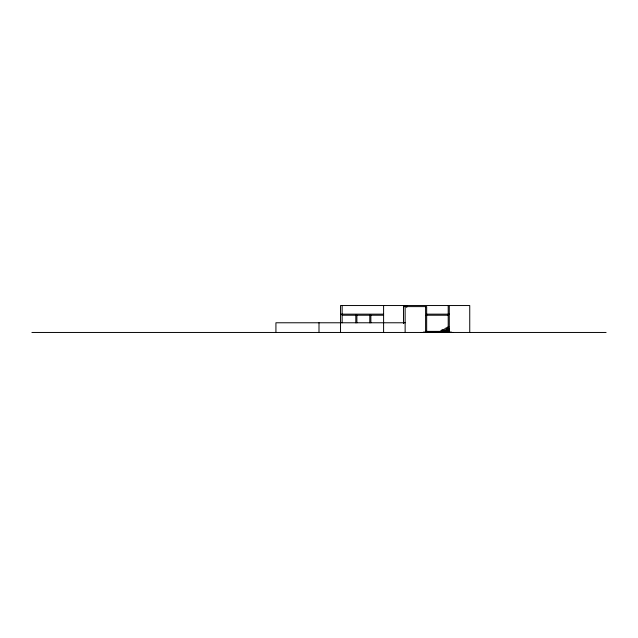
<?xml version="1.0" encoding="UTF-8"?>
<svg xmlns="http://www.w3.org/2000/svg" width="638" height="638" viewBox="0 0 638 638"><rect width="100%" height="100%" fill="white"/><g stroke="black" fill="none" stroke-linecap="round" stroke-linejoin="round"><path stroke-width="0.96" d="M403.519 306.615L426.67 306.615L426.67 331.385M340.532 314.151L383.597 314.151M426.551 314.151L449.319 314.151M342.143 315.228L383.597 315.228M426.128 315.228L448.578 315.228M405.138 322.772L275.927 322.772L275.927 332.462M448.028 328.171L445.515 328.171L444.439 329.248L442.286 329.79L442.286 330.364L441.209 330.364L441.209 331.385M447.669 328.737L448.745 328.737M447.669 329.272L446.592 329.248L446.592 331.385M446.592 329.814L445.515 329.814L445.515 331.385M441.209 330.325L442.286 330.325M444.439 330.325C447.134 330.572 443.354 329.647 444.439 331.385M441.209 330.891L444.439 330.891M425.594 331.385L449.28 331.385M31.9 332.462L606.1 332.462M469.743 332.462L469.743 305.538L340.532 305.538L340.532 332.462M453.586 332.462L421.287 332.462M451.433 332.103L423.441 332.103M449.28 305.538L449.28 331.744M448.745 326.56L448.745 327.095L447.669 327.095L446.592 328.171M448.745 328.195L448.745 331.385M448.203 305.538L448.203 331.385M447.669 328.714L447.669 331.385M443.362 330.891L443.362 331.385M425.594 306.615L425.594 331.744M406.749 305.538L406.749 307.452M405.138 305.538L405.138 332.462M403.519 305.538L403.519 323.458M383.597 305.538L383.597 332.462M370.861 315.228L370.861 322.828M369.785 315.228L369.785 322.828M356.889 315.228L356.889 322.828M355.813 315.228L355.813 322.828M342.143 305.538L342.143 322.828M319 322.772L319 332.462"/></g></svg>
